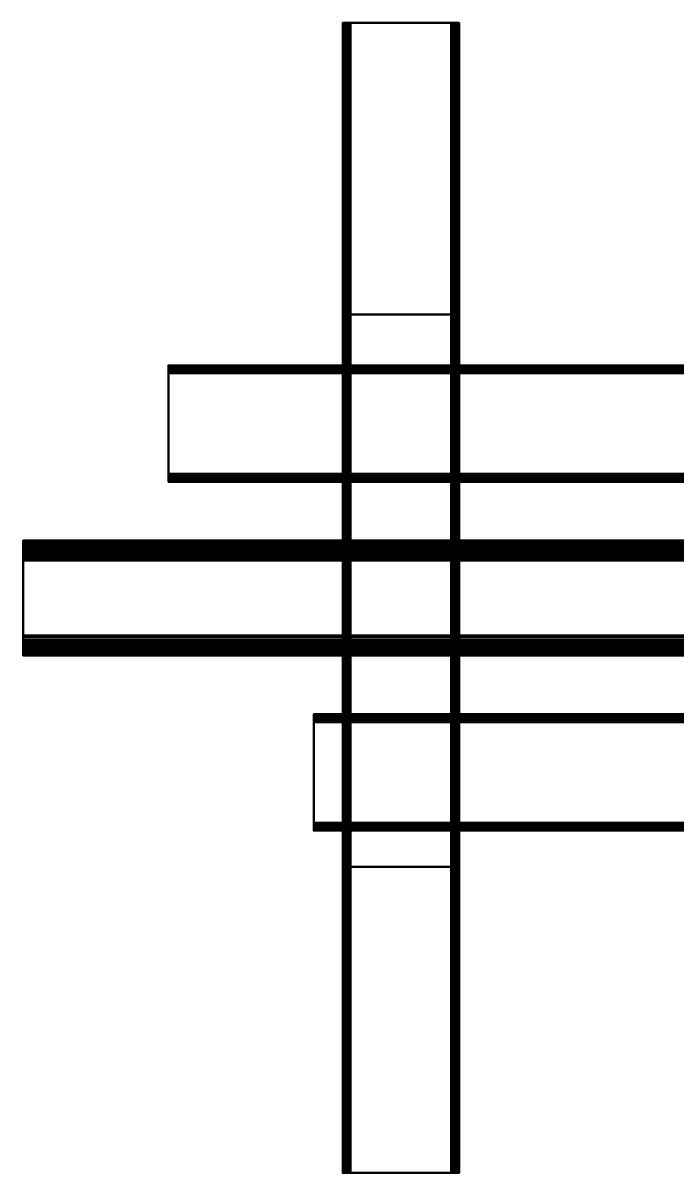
# Model space of a CAD drawing. Header units: metres. Extents: x -3230 to 1270, y -601 to 3355.
# Drawn here: x -3230 to -980, y -601 to 3355 of the extents above; entities that cross this region are included whole.
import ezdxf

# ---------------------------------------------------------------- set-up
doc = ezdxf.new("R2010")
doc.units = ezdxf.units.M
doc.layers.add('Layer0', color=7, linetype='Continuous', lineweight=25)

msp = doc.modelspace()

# ---------------------------------------------------------------- linework, layer by layer
at = {"layer": 'Layer0', "color": 0, "linetype": 'Continuous', "lineweight": 50, "transparency": 33554687}
for points in [[(-2129.6, 452.1, 91.3), (-2130, 452.1, 103.8), (-2130, 3355.5, 103.8), (-2129.6, 3355.5, 91.3)], [(-2129.6, 3355.5, 116.4), (-2130, 3355.5, 103.8), (-2130, 452.1, 103.8), (-2129.6, 452.1, 116.4)], [(-2128.5, 3355.5, 128.9), (-2129.6, 3355.5, 116.4), (-2129.6, 452.1, 116.4), (-2128.5, 452.1, 128.9)], [(-2129.6, 3355.5, 91.3), (-2128.5, 3355.5, 78.8), (-2128.5, 452.1, 78.8), (-2129.6, 452.1, 91.3)], [(-2126.5, 3355.5, 141.3), (-2128.5, 3355.5, 128.9), (-2128.5, 452.1, 128.9), (-2126.5, 452.1, 141.3)], [(-2128.5, 3355.5, 78.8), (-2126.5, 3355.5, 66.3), (-2126.5, 452.1, 66.3), (-2128.5, 452.1, 78.8)], [(-2123.7, 3355.5, 153.6), (-2126.5, 3355.5, 141.3), (-2126.5, 452.1, 141.3), (-2123.7, 452.1, 153.6)], [(-2126.5, 3355.5, 66.3), (-2123.7, 3355.5, 54.1), (-2123.7, 452.1, 54.1), (-2126.5, 452.1, 66.3)], [(-2120.2, 3355.5, 165.6), (-2123.7, 3355.5, 153.6), (-2123.7, 452.1, 153.6), (-2120.2, 452.1, 165.6)], [(-2120.2, 452.1, 42), (-2123.7, 452.1, 54.1), (-2123.7, 3355.5, 54.1), (-2120.2, 3355.5, 42)], [(-2120.2, 452.1, 165.6), (-2116, 452.1, 177.4), (-2116, 3355.5, 177.4), (-2120.2, 3355.5, 165.6)], [(-2120.2, 3355.5, 42), (-2116, 3355.5, 30.2), (-2116, 452.1, 30.2), (-2120.2, 452.1, 42)], [(-2111, 3355.5, 189), (-2116, 3355.5, 177.4), (-2116, 452.1, 177.4), (-2111, 452.1, 189)], [(-2116, 3355.5, 30.2), (-2111, 3355.5, 18.7), (-2111, 452.1, 18.7), (-2116, 452.1, 30.2)], [(-2105.3, 3355.5, 200.2), (-2111, 3355.5, 189), (-2111, 452.1, 189), (-2105.3, 452.1, 200.2)], [(-2111, 3355.5, 18.7), (-2105.3, 3355.5, 7.5), (-2105.3, 452.1, 7.5), (-2111, 452.1, 18.7)], [(-2105.3, 452.1, 200.2), (-2103.1, 452.1, 203.8), (-2103.1, 3355.5, 203.8), (-2105.3, 3355.5, 200.2)], [(-2103.1, 452.1, 3.8), (-2105.3, 452.1, 7.5), (-2105.3, 3355.5, 7.5), (-2103.1, 3355.5, 3.8)], [(-2103.1, 452.1, 203.8), (-1756.9, 452.1, 203.8), (-1756.9, 3355.5, 203.8), (-2103.1, 3355.5, 203.8)], [(-1756.9, 452.1, 3.8), (-2103.1, 452.1, 3.8), (-2103.1, 3355.5, 3.8), (-1756.9, 3355.5, 3.8)], [(-1754.8, 452.1, 200.2), (-1754.8, 3355.5, 200.2), (-1756.9, 3355.5, 203.8), (-1756.9, 452.1, 203.8)], [(-1756.9, 452.1, 3.8), (-1756.9, 3355.5, 3.8), (-1754.8, 3355.5, 7.5), (-1754.8, 452.1, 7.5)], [(-1749.1, 452.1, 189), (-1749.1, 3355.5, 189), (-1754.8, 3355.5, 200.2), (-1754.8, 452.1, 200.2)], [(-1754.8, 452.1, 7.5), (-1754.8, 3355.5, 7.5), (-1749.1, 3355.5, 18.7), (-1749.1, 452.1, 18.7)], [(-1749.1, 452.1, 189), (-1744.1, 452.1, 177.4), (-1744.1, 3355.5, 177.4), (-1749.1, 3355.5, 189)], [(-1749.1, 452.1, 18.7), (-1749.1, 3355.5, 18.7), (-1744.1, 3355.5, 30.2), (-1744.1, 452.1, 30.2)], [(-1744.1, 452.1, 177.4), (-1739.8, 452.1, 165.6), (-1739.8, 3355.5, 165.6), (-1744.1, 3355.5, 177.4)], [(-1739.8, 452.1, 42), (-1744.1, 452.1, 30.2), (-1744.1, 3355.5, 30.2), (-1739.8, 3355.5, 42)], [(-1739.8, 452.1, 165.6), (-1736.3, 452.1, 153.6), (-1736.3, 3355.5, 153.6), (-1739.8, 3355.5, 165.6)], [(-1736.3, 452.1, 54.1), (-1739.8, 452.1, 42), (-1739.8, 3355.5, 42), (-1736.3, 3355.5, 54.1)], [(-1733.6, 452.1, 141.3), (-1733.6, 3355.5, 141.3), (-1736.3, 3355.5, 153.6), (-1736.3, 452.1, 153.6)], [(-1736.3, 452.1, 54.1), (-1736.3, 3355.5, 54.1), (-1733.6, 3355.5, 66.3), (-1733.6, 452.1, 66.3)], [(-1731.6, 452.1, 128.9), (-1731.6, 3355.5, 128.9), (-1733.6, 3355.5, 141.3), (-1733.6, 452.1, 141.3)], [(-1733.6, 452.1, 66.3), (-1733.6, 3355.5, 66.3), (-1731.6, 3355.5, 78.8), (-1731.6, 452.1, 78.8)], [(-1730.4, 452.1, 116.4), (-1730.4, 3355.5, 116.4), (-1731.6, 3355.5, 128.9), (-1731.6, 452.1, 128.9)], [(-1731.6, 452.1, 78.8), (-1731.6, 3355.5, 78.8), (-1730.4, 3355.5, 91.3), (-1730.4, 452.1, 91.3)], [(-1730.4, 452.1, 116.4), (-1730, 452.1, 103.8), (-1730, 3355.5, 103.8), (-1730.4, 3355.5, 116.4)], [(-1730, 452.1, 103.8), (-1730.4, 452.1, 91.3), (-1730.4, 3355.5, 91.3), (-1730, 3355.5, 103.8)], [(-2129.6, -600.7, 491.3), (-2130, -600.7, 503.8), (-2130, 2352.6, 503.8), (-2129.6, 2352.6, 491.3)], [(-2130, -600.7, 503.8), (-2129.6, -600.7, 516.4), (-2129.6, 2352.6, 516.4), (-2130, 2352.6, 503.8)], [(-2129.6, -600.7, 516.4), (-2128.5, -600.7, 528.9), (-2128.5, 2352.6, 528.9), (-2129.6, 2352.6, 516.4)], [(-2129.6, 2352.6, 491.3), (-2128.5, 2352.6, 478.8), (-2128.5, -600.7, 478.8), (-2129.6, -600.7, 491.3)], [(-2128.5, -600.7, 528.9), (-2126.5, -600.7, 541.3), (-2126.5, 2352.6, 541.3), (-2128.5, 2352.6, 528.9)], [(-2128.5, 2352.6, 478.8), (-2126.5, 2352.6, 466.3), (-2126.5, -600.7, 466.3), (-2128.5, -600.7, 478.8)], [(-2123.7, 2352.6, 553.6), (-2126.5, 2352.6, 541.3), (-2126.5, -600.7, 541.3), (-2123.7, -600.7, 553.6)], [(-2123.7, -600.7, 454.1), (-2126.5, -600.7, 466.3), (-2126.5, 2352.6, 466.3), (-2123.7, 2352.6, 454.1)], [(-2120.2, 2352.6, 565.6), (-2123.7, 2352.6, 553.6), (-2123.7, -600.7, 553.6), (-2120.2, -600.7, 565.6)], [(-2123.7, 2352.6, 454.1), (-2120.2, 2352.6, 442), (-2120.2, -600.7, 442), (-2123.7, -600.7, 454.1)], [(-2116, 2352.6, 577.4), (-2120.2, 2352.6, 565.6), (-2120.2, -600.7, 565.6), (-2116, -600.7, 577.4)], [(-2120.2, 2352.6, 442), (-2116, 2352.6, 430.2), (-2116, -600.7, 430.2), (-2120.2, -600.7, 442)], [(-2111, 2352.6, 589), (-2116, 2352.6, 577.4), (-2116, -600.7, 577.4), (-2111, -600.7, 589)], [(-2116, 2352.6, 430.2), (-2111, 2352.6, 418.7), (-2111, -600.7, 418.7), (-2116, -600.7, 430.2)], [(-2105.3, 2352.6, 600.2), (-2111, 2352.6, 589), (-2111, -600.7, 589), (-2105.3, -600.7, 600.2)], [(-2111, 2352.6, 418.7), (-2105.3, 2352.6, 407.5), (-2105.3, -600.7, 407.5), (-2111, -600.7, 418.7)], [(-2103.1, 2352.6, 603.8), (-2105.3, 2352.6, 600.2), (-2105.3, -600.7, 600.2), (-2103.1, -600.7, 603.8)], [(-2105.3, 2352.6, 407.5), (-2103.1, 2352.6, 403.8), (-2103.1, -600.7, 403.8), (-2105.3, -600.7, 407.5)], [(-2103.1, -600.7, 603.8), (-1756.9, -600.7, 603.8), (-1756.9, 2352.6, 603.8), (-2103.1, 2352.6, 603.8)], [(-1756.9, 2352.6, 403.8), (-1756.9, -600.7, 403.8), (-2103.1, -600.7, 403.8), (-2103.1, 2352.6, 403.8)], [(-1754.8, 2352.6, 600.2), (-1756.9, 2352.6, 603.8), (-1756.9, -600.7, 603.8), (-1754.8, -600.7, 600.2)], [(-1756.9, 2352.6, 403.8), (-1754.8, 2352.6, 407.5), (-1754.8, -600.7, 407.5), (-1756.9, -600.7, 403.8)], [(-1749.1, 2352.6, 589), (-1754.8, 2352.6, 600.2), (-1754.8, -600.7, 600.2), (-1749.1, -600.7, 589)], [(-1754.8, 2352.6, 407.5), (-1749.1, 2352.6, 418.7), (-1749.1, -600.7, 418.7), (-1754.8, -600.7, 407.5)], [(-1744.1, 2352.6, 577.4), (-1749.1, 2352.6, 589), (-1749.1, -600.7, 589), (-1744.1, -600.7, 577.4)], [(-1749.1, 2352.6, 418.7), (-1744.1, 2352.6, 430.2), (-1744.1, -600.7, 430.2), (-1749.1, -600.7, 418.7)], [(-1739.8, 2352.6, 565.6), (-1744.1, 2352.6, 577.4), (-1744.1, -600.7, 577.4), (-1739.8, -600.7, 565.6)], [(-1744.1, 2352.6, 430.2), (-1739.8, 2352.6, 442), (-1739.8, -600.7, 442), (-1744.1, -600.7, 430.2)], [(-1736.3, 2352.6, 553.6), (-1739.8, 2352.6, 565.6), (-1739.8, -600.7, 565.6), (-1736.3, -600.7, 553.6)], [(-1736.3, -600.7, 454.1), (-1739.8, -600.7, 442), (-1739.8, 2352.6, 442), (-1736.3, 2352.6, 454.1)], [(-1736.3, -600.7, 553.6), (-1733.6, -600.7, 541.3), (-1733.6, 2352.6, 541.3), (-1736.3, 2352.6, 553.6)], [(-1733.6, -600.7, 466.3), (-1736.3, -600.7, 454.1), (-1736.3, 2352.6, 454.1), (-1733.6, 2352.6, 466.3)], [(-1733.6, -600.7, 541.3), (-1731.6, -600.7, 528.9), (-1731.6, 2352.6, 528.9), (-1733.6, 2352.6, 541.3)], [(-1733.6, 2352.6, 466.3), (-1731.6, 2352.6, 478.8), (-1731.6, -600.7, 478.8), (-1733.6, -600.7, 466.3)], [(-1731.6, -600.7, 528.9), (-1730.4, -600.7, 516.4), (-1730.4, 2352.6, 516.4), (-1731.6, 2352.6, 528.9)], [(-1731.6, 2352.6, 478.8), (-1730.4, 2352.6, 491.3), (-1730.4, -600.7, 491.3), (-1731.6, -600.7, 478.8)], [(-1730.4, -600.7, 516.4), (-1730, -600.7, 503.8), (-1730, 2352.6, 503.8), (-1730.4, 2352.6, 516.4)], [(-1730, -600.7, 503.8), (-1730.4, -600.7, 491.3), (-1730.4, 2352.6, 491.3), (-1730, 2352.6, 503.8)], [(270, 2177, 316.4), (270, 2177.4, 303.8), (-2730, 2177.4, 303.8), (-2730, 2177, 316.4)], [(270, 2177.4, 303.8), (270, 2177, 291.3), (-2730, 2177, 291.3), (-2730, 2177.4, 303.8)], [(270, 2175.8, 328.9), (270, 2177, 316.4), (-2730, 2177, 316.4), (-2730, 2175.8, 328.9)], [(270, 2177, 291.3), (270, 2175.8, 278.8), (-2730, 2175.8, 278.8), (-2730, 2177, 291.3)], [(270, 2173.8, 341.3), (270, 2175.8, 328.9), (-2730, 2175.8, 328.9), (-2730, 2173.8, 341.3)], [(270, 2175.8, 278.8), (270, 2173.8, 266.3), (-2730, 2173.8, 266.3), (-2730, 2175.8, 278.8)], [(-2730, 2173.8, 341.3), (-2730, 2171.1, 353.6), (270, 2171.1, 353.6), (270, 2173.8, 341.3)], [(270, 2173.8, 266.3), (270, 2171.1, 254.1), (-2730, 2171.1, 254.1), (-2730, 2173.8, 266.3)], [(270, 2167.6, 365.6), (270, 2171.1, 353.6), (-2730, 2171.1, 353.6), (-2730, 2167.6, 365.6)], [(270, 2171.1, 254.1), (270, 2167.6, 242), (-2730, 2167.6, 242), (-2730, 2171.1, 254.1)], [(-2730, 2167.6, 365.6), (-2730, 2163.3, 377.4), (270, 2163.3, 377.4), (270, 2167.6, 365.6)], [(-2730, 2163.3, 230.2), (-2730, 2167.6, 242), (270, 2167.6, 242), (270, 2163.3, 230.2)], [(270, 2158.3, 389), (270, 2163.3, 377.4), (-2730, 2163.3, 377.4), (-2730, 2158.3, 389)], [(270, 2163.3, 230.2), (270, 2158.3, 218.7), (-2730, 2158.3, 218.7), (-2730, 2163.3, 230.2)], [(-2730, 2158.3, 389), (-2730, 2152.6, 400.2), (270, 2152.6, 400.2), (270, 2158.3, 389)], [(-2730, 2152.6, 207.5), (-2730, 2158.3, 218.7), (270, 2158.3, 218.7), (270, 2152.6, 207.5)], [(-2730, 2152.6, 400.2), (-2730, 2150.5, 403.8), (270, 2150.5, 403.8), (270, 2152.6, 400.2)], [(-2730, 2150.5, 203.8), (-2730, 2152.6, 207.5), (270, 2152.6, 207.5), (270, 2150.5, 203.8)], [(270, 1804.3, 403.8), (270, 2150.5, 403.8), (-2730, 2150.5, 403.8), (-2730, 1804.3, 403.8)], [(270, 2150.5, 203.8), (270, 1804.3, 203.8), (-2730, 1804.3, 203.8), (-2730, 2150.5, 203.8)], [(-2730, 1804.3, 403.8), (-2730, 1802.1, 400.2), (270, 1802.1, 400.2), (270, 1804.3, 403.8)], [(-2730, 1802.1, 207.5), (-2730, 1804.3, 203.8), (270, 1804.3, 203.8), (270, 1802.1, 207.5)], [(-2730, 1802.1, 400.2), (-2730, 1796.4, 389), (270, 1796.4, 389), (270, 1802.1, 400.2)], [(-2730, 1796.4, 218.7), (-2730, 1802.1, 207.5), (270, 1802.1, 207.5), (270, 1796.4, 218.7)], [(-2730, 1796.4, 389), (-2730, 1791.4, 377.4), (270, 1791.4, 377.4), (270, 1796.4, 389)], [(-2730, 1791.4, 230.2), (-2730, 1796.4, 218.7), (270, 1796.4, 218.7), (270, 1791.4, 230.2)], [(-2730, 1791.4, 377.4), (-2730, 1787.2, 365.6), (270, 1787.2, 365.6), (270, 1791.4, 377.4)], [(-2730, 1787.2, 242), (-2730, 1791.4, 230.2), (270, 1791.4, 230.2), (270, 1787.2, 242)], [(270, 1783.7, 353.6), (270, 1787.2, 365.6), (-2730, 1787.2, 365.6), (-2730, 1783.7, 353.6)], [(-2730, 1783.7, 254.1), (-2730, 1787.2, 242), (270, 1787.2, 242), (270, 1783.7, 254.1)], [(270, 1780.9, 341.3), (270, 1783.7, 353.6), (-2730, 1783.7, 353.6), (-2730, 1780.9, 341.3)], [(270, 1783.7, 254.1), (270, 1780.9, 266.3), (-2730, 1780.9, 266.3), (-2730, 1783.7, 254.1)], [(270, 1778.9, 328.9), (270, 1780.9, 341.3), (-2730, 1780.9, 341.3), (-2730, 1778.9, 328.9)], [(270, 1780.9, 266.3), (270, 1778.9, 278.8), (-2730, 1778.9, 278.8), (-2730, 1780.9, 266.3)], [(270, 1777.8, 316.4), (270, 1778.9, 328.9), (-2730, 1778.9, 328.9), (-2730, 1777.8, 316.4)], [(270, 1778.9, 278.8), (270, 1777.8, 291.3), (-2730, 1777.8, 291.3), (-2730, 1778.9, 278.8)], [(270, 1777.8, 291.3), (270, 1777.4, 303.8), (-2730, 1777.4, 303.8), (-2730, 1777.8, 291.3)], [(270, 1777.4, 303.8), (270, 1777.8, 316.4), (-2730, 1777.8, 316.4), (-2730, 1777.4, 303.8)], [(1270, 1575, 753.8), (1270, 1574.6, 741.4), (-3230, 1574.6, 741.4), (-3230, 1575, 753.8)], [(1270, 1179.7, 753.8), (1270, 1575, 753.8), (-3230, 1575, 753.8), (-3230, 1179.7, 753.8)], [(1270, 1574.6, 741.4), (1270, 1573.5, 729), (-3230, 1573.5, 729), (-3230, 1574.6, 741.4)], [(1270, 1573.5, 729), (1270, 1571.5, 716.8), (-3230, 1571.5, 716.8), (-3230, 1573.5, 729)], [(1270, 1571.5, 716.8), (1270, 1568.8, 704.7), (-3230, 1568.8, 704.7), (-3230, 1571.5, 716.8)], [(1270, 1568.8, 704.7), (1270, 1565.3, 692.7), (-3230, 1565.3, 692.7), (-3230, 1568.8, 704.7)], [(1270, 1565.3, 692.7), (1270, 1561.1, 681.1), (-3230, 1561.1, 681.1), (-3230, 1565.3, 692.7)], [(1270, 1561.1, 681.1), (1270, 1556.2, 669.7), (-3230, 1556.2, 669.7), (-3230, 1561.1, 681.1)], [(1270, 1556.2, 669.7), (1270, 1550.6, 658.6), (-3230, 1550.6, 658.6), (-3230, 1556.2, 669.7)], [(1270, 1550.6, 658.6), (1270, 1544.2, 647.9), (-3230, 1544.2, 647.9), (-3230, 1550.6, 658.6)], [(1270, 1544.2, 647.9), (1270, 1537.3, 637.6), (-3230, 1537.3, 637.6), (-3230, 1544.2, 647.9)], [(1270, 1537.3, 637.6), (1270, 1529.7, 627.8), (-3230, 1529.7, 627.8), (-3230, 1537.3, 637.6)], [(1270, 1529.7, 627.8), (1270, 1521.4, 618.5), (-3230, 1521.4, 618.5), (-3230, 1529.7, 627.8)], [(1270, 1521.4, 618.5), (1270, 1512.7, 609.7), (-3230, 1512.7, 609.7), (-3230, 1521.4, 618.5)], [(1270, 1505.9, 603.8), (-3230, 1505.9, 603.8), (-3230, 1512.7, 609.7), (1270, 1512.7, 609.7)], [(1270, 1505.9, 603.8), (1270, 1248.8, 603.8), (-3230, 1248.8, 603.8), (-3230, 1505.9, 603.8)], [(1270, 1242.1, 609.7), (-3230, 1242.1, 609.7), (-3230, 1248.8, 603.8), (1270, 1248.8, 603.8)], [(1270, 1242.1, 609.7), (1270, 1233.3, 618.5), (-3230, 1233.3, 618.5), (-3230, 1242.1, 609.7)], [(1270, 1233.3, 618.5), (1270, 1225.1, 627.8), (-3230, 1225.1, 627.8), (-3230, 1233.3, 618.5)], [(1270, 1225.1, 627.8), (1270, 1217.5, 637.6), (-3230, 1217.5, 637.6), (-3230, 1225.1, 627.8)], [(1270, 1217.5, 637.6), (1270, 1210.5, 647.9), (-3230, 1210.5, 647.9), (-3230, 1217.5, 637.6)], [(1270, 1210.5, 647.9), (1270, 1204.2, 658.6), (-3230, 1204.2, 658.6), (-3230, 1210.5, 647.9)], [(1270, 1204.2, 658.6), (1270, 1198.5, 669.7), (-3230, 1198.5, 669.7), (-3230, 1204.2, 658.6)], [(1270, 1198.5, 669.7), (1270, 1193.6, 681.1), (-3230, 1193.6, 681.1), (-3230, 1198.5, 669.7)], [(1270, 1193.6, 681.1), (1270, 1189.4, 692.7), (-3230, 1189.4, 692.7), (-3230, 1193.6, 681.1)], [(1270, 1189.4, 692.7), (1270, 1185.9, 704.7), (-3230, 1185.9, 704.7), (-3230, 1189.4, 692.7)], [(1270, 1185.9, 704.7), (1270, 1183.2, 716.8), (-3230, 1183.2, 716.8), (-3230, 1185.9, 704.7)], [(1270, 1183.2, 716.8), (1270, 1181.3, 729), (-3230, 1181.3, 729), (-3230, 1183.2, 716.8)], [(1270, 1181.3, 729), (1270, 1180.1, 741.4), (-3230, 1180.1, 741.4), (-3230, 1181.3, 729)], [(1270, 1180.1, 741.4), (1270, 1179.7, 753.8), (-3230, 1179.7, 753.8), (-3230, 1180.1, 741.4)], [(770, 977, 316.4), (770, 977.4, 303.8), (-2230, 977.4, 303.8), (-2230, 977, 316.4)], [(770, 977.4, 303.8), (770, 977, 291.3), (-2230, 977, 291.3), (-2230, 977.4, 303.8)], [(770, 975.8, 328.9), (770, 977, 316.4), (-2230, 977, 316.4), (-2230, 975.8, 328.9)], [(770, 977, 291.3), (770, 975.8, 278.8), (-2230, 975.8, 278.8), (-2230, 977, 291.3)], [(770, 973.8, 341.3), (770, 975.8, 328.9), (-2230, 975.8, 328.9), (-2230, 973.8, 341.3)], [(770, 975.8, 278.8), (770, 973.8, 266.3), (-2230, 973.8, 266.3), (-2230, 975.8, 278.8)], [(-2230, 973.8, 341.3), (-2230, 971.1, 353.6), (770, 971.1, 353.6), (770, 973.8, 341.3)], [(770, 973.8, 266.3), (770, 971.1, 254.1), (-2230, 971.1, 254.1), (-2230, 973.8, 266.3)], [(-2230, 971.1, 353.6), (-2230, 967.6, 365.6), (770, 967.6, 365.6), (770, 971.1, 353.6)], [(-2230, 967.6, 242), (-2230, 971.1, 254.1), (770, 971.1, 254.1), (770, 967.6, 242)], [(770, 963.3, 377.4), (770, 967.6, 365.6), (-2230, 967.6, 365.6), (-2230, 963.3, 377.4)], [(770, 967.6, 242), (770, 963.3, 230.2), (-2230, 963.3, 230.2), (-2230, 967.6, 242)], [(-2230, 963.3, 377.4), (-2230, 958.3, 389), (770, 958.3, 389), (770, 963.3, 377.4)], [(-2230, 958.3, 218.7), (-2230, 963.3, 230.2), (770, 963.3, 230.2), (770, 958.3, 218.7)], [(-2230, 958.3, 389), (-2230, 952.6, 400.2), (770, 952.6, 400.2), (770, 958.3, 389)], [(-2230, 952.6, 207.5), (-2230, 958.3, 218.7), (770, 958.3, 218.7), (770, 952.6, 207.5)], [(-2230, 952.6, 400.2), (-2230, 950.5, 403.8), (770, 950.5, 403.8), (770, 952.6, 400.2)], [(-2230, 950.5, 203.8), (-2230, 952.6, 207.5), (770, 952.6, 207.5), (770, 950.5, 203.8)], [(770, 604.3, 403.8), (770, 950.5, 403.8), (-2230, 950.5, 403.8), (-2230, 604.3, 403.8)], [(770, 950.5, 203.8), (770, 604.3, 203.8), (-2230, 604.3, 203.8), (-2230, 950.5, 203.8)], [(-2230, 604.3, 403.8), (-2230, 602.1, 400.2), (770, 602.1, 400.2), (770, 604.3, 403.8)], [(-2230, 602.1, 207.5), (-2230, 604.3, 203.8), (770, 604.3, 203.8), (770, 602.1, 207.5)], [(-2230, 602.1, 400.2), (-2230, 596.4, 389), (770, 596.4, 389), (770, 602.1, 400.2)], [(-2230, 596.4, 218.7), (-2230, 602.1, 207.5), (770, 602.1, 207.5), (770, 596.4, 218.7)], [(-2230, 596.4, 389), (-2230, 591.4, 377.4), (770, 591.4, 377.4), (770, 596.4, 389)], [(-2230, 591.4, 230.2), (-2230, 596.4, 218.7), (770, 596.4, 218.7), (770, 591.4, 230.2)], [(770, 587.2, 365.6), (770, 591.4, 377.4), (-2230, 591.4, 377.4), (-2230, 587.2, 365.6)], [(770, 591.4, 230.2), (770, 587.2, 242), (-2230, 587.2, 242), (-2230, 591.4, 230.2)], [(770, 583.7, 353.6), (770, 587.2, 365.6), (-2230, 587.2, 365.6), (-2230, 583.7, 353.6)], [(-2230, 583.7, 254.1), (-2230, 587.2, 242), (770, 587.2, 242), (770, 583.7, 254.1)], [(770, 580.9, 341.3), (770, 583.7, 353.6), (-2230, 583.7, 353.6), (-2230, 580.9, 341.3)], [(770, 583.7, 254.1), (770, 580.9, 266.3), (-2230, 580.9, 266.3), (-2230, 583.7, 254.1)], [(770, 578.9, 328.9), (770, 580.9, 341.3), (-2230, 580.9, 341.3), (-2230, 578.9, 328.9)], [(770, 580.9, 266.3), (770, 578.9, 278.8), (-2230, 578.9, 278.8), (-2230, 580.9, 266.3)], [(770, 577.8, 316.4), (770, 578.9, 328.9), (-2230, 578.9, 328.9), (-2230, 577.8, 316.4)], [(770, 578.9, 278.8), (770, 577.8, 291.3), (-2230, 577.8, 291.3), (-2230, 578.9, 278.8)], [(770, 577.8, 291.3), (770, 577.4, 303.8), (-2230, 577.4, 303.8), (-2230, 577.8, 291.3)], [(770, 577.4, 303.8), (770, 577.8, 316.4), (-2230, 577.8, 316.4), (-2230, 577.4, 303.8)]]:
    msp.add_3dface(points, dxfattribs=at)
for points, invisible_edges in [([(-2130, 3355.5, 103.8), (-2129.6, 3355.5, 116.4), (-2128.5, 3355.5, 128.9)], 12), ([(-2128.5, 3355.5, 128.9), (-2129.6, 3355.5, 91.3), (-2130, 3355.5, 103.8)], 13), ([(-2128.5, 3355.5, 78.8), (-2129.6, 3355.5, 91.3), (-2123.7, 3355.5, 54.1)], 14), ([(-2123.7, 3355.5, 54.1), (-2129.6, 3355.5, 91.3), (-2120.2, 3355.5, 42)], 3), ([(-2120.2, 3355.5, 42), (-2129.6, 3355.5, 91.3), (-2116, 3355.5, 30.2)], 3), ([(-2116, 3355.5, 30.2), (-2129.6, 3355.5, 91.3), (-2111, 3355.5, 18.7)], 3), ([(-2111, 3355.5, 18.7), (-2129.6, 3355.5, 91.3), (-2105.3, 3355.5, 7.5)], 3), ([(-2105.3, 3355.5, 7.5), (-2129.6, 3355.5, 91.3), (-2103.1, 3355.5, 3.8)], 3), ([(-2103.1, 3355.5, 3.8), (-2129.6, 3355.5, 91.3), (-1756.9, 3355.5, 3.8)], 3), ([(-1756.9, 3355.5, 3.8), (-2129.6, 3355.5, 91.3), (-1754.8, 3355.5, 7.5)], 3), ([(-1754.8, 3355.5, 7.5), (-2129.6, 3355.5, 91.3), (-1749.1, 3355.5, 18.7)], 3), ([(-1749.1, 3355.5, 18.7), (-2129.6, 3355.5, 91.3), (-1744.1, 3355.5, 30.2)], 3), ([(-1744.1, 3355.5, 30.2), (-2129.6, 3355.5, 91.3), (-1739.8, 3355.5, 42)], 3), ([(-1739.8, 3355.5, 42), (-2129.6, 3355.5, 91.3), (-1736.3, 3355.5, 54.1)], 3), ([(-1736.3, 3355.5, 54.1), (-2129.6, 3355.5, 91.3), (-1733.6, 3355.5, 66.3)], 3), ([(-1733.6, 3355.5, 66.3), (-2129.6, 3355.5, 91.3), (-1731.6, 3355.5, 78.8)], 3), ([(-1731.6, 3355.5, 78.8), (-2129.6, 3355.5, 91.3), (-1730.4, 3355.5, 91.3)], 3), ([(-1730.4, 3355.5, 91.3), (-2129.6, 3355.5, 91.3), (-1730, 3355.5, 103.8)], 3), ([(-1730, 3355.5, 103.8), (-2129.6, 3355.5, 91.3), (-1730.4, 3355.5, 116.4)], 3), ([(-1730.4, 3355.5, 116.4), (-2129.6, 3355.5, 91.3), (-1731.6, 3355.5, 128.9)], 3), ([(-1731.6, 3355.5, 128.9), (-2129.6, 3355.5, 91.3), (-1733.6, 3355.5, 141.3)], 3), ([(-1733.6, 3355.5, 141.3), (-2129.6, 3355.5, 91.3), (-1736.3, 3355.5, 153.6)], 3), ([(-1736.3, 3355.5, 153.6), (-2129.6, 3355.5, 91.3), (-1739.8, 3355.5, 165.6)], 3), ([(-1739.8, 3355.5, 165.6), (-2129.6, 3355.5, 91.3), (-1744.1, 3355.5, 177.4)], 3), ([(-1744.1, 3355.5, 177.4), (-2129.6, 3355.5, 91.3), (-1749.1, 3355.5, 189)], 3), ([(-1749.1, 3355.5, 189), (-2129.6, 3355.5, 91.3), (-1754.8, 3355.5, 200.2)], 3), ([(-1754.8, 3355.5, 200.2), (-2129.6, 3355.5, 91.3), (-1756.9, 3355.5, 203.8)], 3), ([(-1756.9, 3355.5, 203.8), (-2129.6, 3355.5, 91.3), (-2103.1, 3355.5, 203.8)], 3), ([(-2103.1, 3355.5, 203.8), (-2129.6, 3355.5, 91.3), (-2105.3, 3355.5, 200.2)], 3), ([(-2105.3, 3355.5, 200.2), (-2129.6, 3355.5, 91.3), (-2111, 3355.5, 189)], 3), ([(-2111, 3355.5, 189), (-2129.6, 3355.5, 91.3), (-2116, 3355.5, 177.4)], 3), ([(-2116, 3355.5, 177.4), (-2129.6, 3355.5, 91.3), (-2120.2, 3355.5, 165.6)], 3), ([(-2120.2, 3355.5, 165.6), (-2129.6, 3355.5, 91.3), (-2123.7, 3355.5, 153.6)], 3), ([(-2123.7, 3355.5, 153.6), (-2129.6, 3355.5, 91.3), (-2126.5, 3355.5, 141.3)], 3), ([(-2126.5, 3355.5, 141.3), (-2129.6, 3355.5, 91.3), (-2128.5, 3355.5, 128.9)], 3), ([(-2126.5, 3355.5, 66.3), (-2128.5, 3355.5, 78.8), (-2123.7, 3355.5, 54.1)], 2), ([(-2130, 2352.6, 503.8), (-2129.6, 2352.6, 516.4), (-2128.5, 2352.6, 528.9)], 12), ([(-2128.5, 2352.6, 528.9), (-2129.6, 2352.6, 491.3), (-2130, 2352.6, 503.8)], 13), ([(-2128.5, 2352.6, 478.8), (-2129.6, 2352.6, 491.3), (-2123.7, 2352.6, 454.1)], 14), ([(-2123.7, 2352.6, 454.1), (-2129.6, 2352.6, 491.3), (-2120.2, 2352.6, 442)], 3), ([(-2120.2, 2352.6, 442), (-2129.6, 2352.6, 491.3), (-2116, 2352.6, 430.2)], 3), ([(-2116, 2352.6, 430.2), (-2129.6, 2352.6, 491.3), (-2111, 2352.6, 418.7)], 3), ([(-2111, 2352.6, 418.7), (-2129.6, 2352.6, 491.3), (-2105.3, 2352.6, 407.5)], 3), ([(-2105.3, 2352.6, 407.5), (-2129.6, 2352.6, 491.3), (-2103.1, 2352.6, 403.8)], 3), ([(-2103.1, 2352.6, 403.8), (-2129.6, 2352.6, 491.3), (-1756.9, 2352.6, 403.8)], 3), ([(-1756.9, 2352.6, 403.8), (-2129.6, 2352.6, 491.3), (-1754.8, 2352.6, 407.5)], 3), ([(-1754.8, 2352.6, 407.5), (-2129.6, 2352.6, 491.3), (-1749.1, 2352.6, 418.7)], 3), ([(-1749.1, 2352.6, 418.7), (-2129.6, 2352.6, 491.3), (-1744.1, 2352.6, 430.2)], 3), ([(-1744.1, 2352.6, 430.2), (-2129.6, 2352.6, 491.3), (-1739.8, 2352.6, 442)], 3), ([(-1739.8, 2352.6, 442), (-2129.6, 2352.6, 491.3), (-1736.3, 2352.6, 454.1)], 3), ([(-1736.3, 2352.6, 454.1), (-2129.6, 2352.6, 491.3), (-1733.6, 2352.6, 466.3)], 3), ([(-1733.6, 2352.6, 466.3), (-2129.6, 2352.6, 491.3), (-1731.6, 2352.6, 478.8)], 3), ([(-1731.6, 2352.6, 478.8), (-2129.6, 2352.6, 491.3), (-1730.4, 2352.6, 491.3)], 3), ([(-1730.4, 2352.6, 491.3), (-2129.6, 2352.6, 491.3), (-1730, 2352.6, 503.8)], 3), ([(-1730, 2352.6, 503.8), (-2129.6, 2352.6, 491.3), (-1730.4, 2352.6, 516.4)], 3), ([(-1730.4, 2352.6, 516.4), (-2129.6, 2352.6, 491.3), (-1731.6, 2352.6, 528.9)], 3), ([(-1731.6, 2352.6, 528.9), (-2129.6, 2352.6, 491.3), (-1733.6, 2352.6, 541.3)], 3), ([(-1733.6, 2352.6, 541.3), (-2129.6, 2352.6, 491.3), (-1736.3, 2352.6, 553.6)], 3), ([(-1736.3, 2352.6, 553.6), (-2129.6, 2352.6, 491.3), (-1739.8, 2352.6, 565.6)], 3), ([(-1739.8, 2352.6, 565.6), (-2129.6, 2352.6, 491.3), (-1744.1, 2352.6, 577.4)], 3), ([(-1744.1, 2352.6, 577.4), (-2129.6, 2352.6, 491.3), (-1749.1, 2352.6, 589)], 3), ([(-1749.1, 2352.6, 589), (-2129.6, 2352.6, 491.3), (-1754.8, 2352.6, 600.2)], 3), ([(-1754.8, 2352.6, 600.2), (-2129.6, 2352.6, 491.3), (-1756.9, 2352.6, 603.8)], 3), ([(-1756.9, 2352.6, 603.8), (-2129.6, 2352.6, 491.3), (-2103.1, 2352.6, 603.8)], 3), ([(-2103.1, 2352.6, 603.8), (-2129.6, 2352.6, 491.3), (-2105.3, 2352.6, 600.2)], 3), ([(-2105.3, 2352.6, 600.2), (-2129.6, 2352.6, 491.3), (-2111, 2352.6, 589)], 3), ([(-2111, 2352.6, 589), (-2129.6, 2352.6, 491.3), (-2116, 2352.6, 577.4)], 3), ([(-2116, 2352.6, 577.4), (-2129.6, 2352.6, 491.3), (-2120.2, 2352.6, 565.6)], 3), ([(-2120.2, 2352.6, 565.6), (-2129.6, 2352.6, 491.3), (-2123.7, 2352.6, 553.6)], 3), ([(-2123.7, 2352.6, 553.6), (-2129.6, 2352.6, 491.3), (-2126.5, 2352.6, 541.3)], 3), ([(-2126.5, 2352.6, 541.3), (-2129.6, 2352.6, 491.3), (-2128.5, 2352.6, 528.9)], 3), ([(-2126.5, 2352.6, 466.3), (-2128.5, 2352.6, 478.8), (-2123.7, 2352.6, 454.1)], 2), ([(-2730, 2177, 291.3), (-2730, 1777.8, 291.3), (-2730, 2177.4, 303.8)], 3), ([(-2730, 2177.4, 303.8), (-2730, 1777.8, 291.3), (-2730, 2177, 316.4)], 3), ([(-2730, 2175.8, 278.8), (-2730, 1777.8, 291.3), (-2730, 2177, 291.3)], 3), ([(-2730, 2177, 316.4), (-2730, 1777.8, 291.3), (-2730, 2175.8, 328.9)], 3), ([(-2730, 2173.8, 266.3), (-2730, 1777.8, 291.3), (-2730, 2175.8, 278.8)], 3), ([(-2730, 2175.8, 328.9), (-2730, 1777.8, 291.3), (-2730, 2173.8, 341.3)], 3), ([(-2730, 2171.1, 254.1), (-2730, 1777.8, 291.3), (-2730, 2173.8, 266.3)], 3), ([(-2730, 2173.8, 341.3), (-2730, 1777.8, 291.3), (-2730, 2171.1, 353.6)], 3), ([(-2730, 2167.6, 242), (-2730, 1777.8, 291.3), (-2730, 2171.1, 254.1)], 3), ([(-2730, 2171.1, 353.6), (-2730, 1777.8, 291.3), (-2730, 2167.6, 365.6)], 3), ([(-2730, 2163.3, 230.2), (-2730, 1777.8, 291.3), (-2730, 2167.6, 242)], 3), ([(-2730, 2167.6, 365.6), (-2730, 1777.8, 291.3), (-2730, 2163.3, 377.4)], 3), ([(-2730, 2158.3, 218.7), (-2730, 1777.8, 291.3), (-2730, 2163.3, 230.2)], 3), ([(-2730, 2163.3, 377.4), (-2730, 1777.8, 291.3), (-2730, 2158.3, 389)], 3), ([(-2730, 2152.6, 207.5), (-2730, 1777.8, 291.3), (-2730, 2158.3, 218.7)], 3), ([(-2730, 2158.3, 389), (-2730, 1777.8, 291.3), (-2730, 2152.6, 400.2)], 3), ([(-2730, 2150.5, 203.8), (-2730, 1777.8, 291.3), (-2730, 2152.6, 207.5)], 3), ([(-2730, 2152.6, 400.2), (-2730, 1777.8, 291.3), (-2730, 2150.5, 403.8)], 3), ([(-2730, 1804.3, 203.8), (-2730, 1777.8, 291.3), (-2730, 2150.5, 203.8)], 3), ([(-2730, 2150.5, 403.8), (-2730, 1777.8, 291.3), (-2730, 1804.3, 403.8)], 3), ([(-2730, 1802.1, 207.5), (-2730, 1777.8, 291.3), (-2730, 1804.3, 203.8)], 3), ([(-2730, 1804.3, 403.8), (-2730, 1777.8, 291.3), (-2730, 1802.1, 400.2)], 3), ([(-2730, 1796.4, 218.7), (-2730, 1777.8, 291.3), (-2730, 1802.1, 207.5)], 3), ([(-2730, 1802.1, 400.2), (-2730, 1777.8, 291.3), (-2730, 1796.4, 389)], 3), ([(-2730, 1791.4, 230.2), (-2730, 1777.8, 291.3), (-2730, 1796.4, 218.7)], 3), ([(-2730, 1796.4, 389), (-2730, 1777.8, 291.3), (-2730, 1791.4, 377.4)], 3), ([(-2730, 1787.2, 242), (-2730, 1777.8, 291.3), (-2730, 1791.4, 230.2)], 3), ([(-2730, 1791.4, 377.4), (-2730, 1777.8, 291.3), (-2730, 1787.2, 365.6)], 3), ([(-2730, 1783.7, 254.1), (-2730, 1777.8, 291.3), (-2730, 1787.2, 242)], 3), ([(-2730, 1787.2, 365.6), (-2730, 1777.8, 291.3), (-2730, 1783.7, 353.6)], 3), ([(-2730, 1780.9, 266.3), (-2730, 1778.9, 278.8), (-2730, 1783.7, 254.1)], 2), ([(-2730, 1778.9, 278.8), (-2730, 1777.8, 291.3), (-2730, 1783.7, 254.1)], 14), ([(-2730, 1783.7, 353.6), (-2730, 1777.8, 291.3), (-2730, 1780.9, 341.3)], 3), ([(-2730, 1780.9, 341.3), (-2730, 1777.8, 291.3), (-2730, 1778.9, 328.9)], 3), ([(-2730, 1777.4, 303.8), (-2730, 1777.8, 316.4), (-2730, 1778.9, 328.9)], 12), ([(-2730, 1778.9, 328.9), (-2730, 1777.8, 291.3), (-2730, 1777.4, 303.8)], 13), ([(-3230, 1574.6, 741.4), (-3230, 1248.8, 603.8), (-3230, 1575, 753.8)], 3), ([(-3230, 1575, 753.8), (-3230, 1248.8, 603.8), (-3230, 1179.7, 753.8)], 3), ([(-3230, 1573.5, 729), (-3230, 1248.8, 603.8), (-3230, 1574.6, 741.4)], 3), ([(-3230, 1571.5, 716.8), (-3230, 1248.8, 603.8), (-3230, 1573.5, 729)], 3), ([(-3230, 1568.8, 704.7), (-3230, 1248.8, 603.8), (-3230, 1571.5, 716.8)], 3), ([(-3230, 1565.3, 692.7), (-3230, 1248.8, 603.8), (-3230, 1568.8, 704.7)], 3), ([(-3230, 1561.1, 681.1), (-3230, 1248.8, 603.8), (-3230, 1565.3, 692.7)], 3), ([(-3230, 1556.2, 669.7), (-3230, 1248.8, 603.8), (-3230, 1561.1, 681.1)], 3), ([(-3230, 1550.6, 658.6), (-3230, 1248.8, 603.8), (-3230, 1556.2, 669.7)], 3), ([(-3230, 1544.2, 647.9), (-3230, 1248.8, 603.8), (-3230, 1550.6, 658.6)], 3), ([(-3230, 1537.3, 637.6), (-3230, 1248.8, 603.8), (-3230, 1544.2, 647.9)], 3), ([(-3230, 1529.7, 627.8), (-3230, 1248.8, 603.8), (-3230, 1537.3, 637.6)], 3), ([(-3230, 1521.4, 618.5), (-3230, 1248.8, 603.8), (-3230, 1529.7, 627.8)], 3), ([(-3230, 1512.7, 609.7), (-3230, 1505.9, 603.8), (-3230, 1521.4, 618.5)], 2), ([(-3230, 1505.9, 603.8), (-3230, 1248.8, 603.8), (-3230, 1521.4, 618.5)], 14), ([(-3230, 1179.7, 753.8), (-3230, 1248.8, 603.8), (-3230, 1180.1, 741.4)], 3), ([(-3230, 1180.1, 741.4), (-3230, 1248.8, 603.8), (-3230, 1181.3, 729)], 3), ([(-3230, 1181.3, 729), (-3230, 1248.8, 603.8), (-3230, 1183.2, 716.8)], 3), ([(-3230, 1183.2, 716.8), (-3230, 1248.8, 603.8), (-3230, 1185.9, 704.7)], 3), ([(-3230, 1185.9, 704.7), (-3230, 1248.8, 603.8), (-3230, 1189.4, 692.7)], 3), ([(-3230, 1189.4, 692.7), (-3230, 1248.8, 603.8), (-3230, 1193.6, 681.1)], 3), ([(-3230, 1193.6, 681.1), (-3230, 1248.8, 603.8), (-3230, 1198.5, 669.7)], 3), ([(-3230, 1198.5, 669.7), (-3230, 1248.8, 603.8), (-3230, 1204.2, 658.6)], 3), ([(-3230, 1204.2, 658.6), (-3230, 1248.8, 603.8), (-3230, 1210.5, 647.9)], 3), ([(-3230, 1210.5, 647.9), (-3230, 1248.8, 603.8), (-3230, 1217.5, 637.6)], 3), ([(-3230, 1217.5, 637.6), (-3230, 1248.8, 603.8), (-3230, 1225.1, 627.8)], 3), ([(-3230, 1225.1, 627.8), (-3230, 1248.8, 603.8), (-3230, 1242.1, 609.7)], 13), ([(-3230, 1242.1, 609.7), (-3230, 1233.3, 618.5), (-3230, 1225.1, 627.8)], 12), ([(-2230, 977, 291.3), (-2230, 577.8, 291.3), (-2230, 977.4, 303.8)], 3), ([(-2230, 977.4, 303.8), (-2230, 577.8, 291.3), (-2230, 977, 316.4)], 3), ([(-2230, 975.8, 278.8), (-2230, 577.8, 291.3), (-2230, 977, 291.3)], 3), ([(-2230, 977, 316.4), (-2230, 577.8, 291.3), (-2230, 975.8, 328.9)], 3), ([(-2230, 973.8, 266.3), (-2230, 577.8, 291.3), (-2230, 975.8, 278.8)], 3), ([(-2230, 975.8, 328.9), (-2230, 577.8, 291.3), (-2230, 973.8, 341.3)], 3), ([(-2230, 971.1, 254.1), (-2230, 577.8, 291.3), (-2230, 973.8, 266.3)], 3), ([(-2230, 973.8, 341.3), (-2230, 577.8, 291.3), (-2230, 971.1, 353.6)], 3), ([(-2230, 967.6, 242), (-2230, 577.8, 291.3), (-2230, 971.1, 254.1)], 3), ([(-2230, 971.1, 353.6), (-2230, 577.8, 291.3), (-2230, 967.6, 365.6)], 3), ([(-2230, 963.3, 230.2), (-2230, 577.8, 291.3), (-2230, 967.6, 242)], 3), ([(-2230, 967.6, 365.6), (-2230, 577.8, 291.3), (-2230, 963.3, 377.4)], 3), ([(-2230, 958.3, 218.7), (-2230, 577.8, 291.3), (-2230, 963.3, 230.2)], 3), ([(-2230, 963.3, 377.4), (-2230, 577.8, 291.3), (-2230, 958.3, 389)], 3), ([(-2230, 952.6, 207.5), (-2230, 577.8, 291.3), (-2230, 958.3, 218.7)], 3), ([(-2230, 958.3, 389), (-2230, 577.8, 291.3), (-2230, 952.6, 400.2)], 3), ([(-2230, 950.5, 203.8), (-2230, 577.8, 291.3), (-2230, 952.6, 207.5)], 3), ([(-2230, 952.6, 400.2), (-2230, 577.8, 291.3), (-2230, 950.5, 403.8)], 3), ([(-2230, 604.3, 203.8), (-2230, 577.8, 291.3), (-2230, 950.5, 203.8)], 3), ([(-2230, 950.5, 403.8), (-2230, 577.8, 291.3), (-2230, 604.3, 403.8)], 3), ([(-2230, 602.1, 207.5), (-2230, 577.8, 291.3), (-2230, 604.3, 203.8)], 3), ([(-2230, 604.3, 403.8), (-2230, 577.8, 291.3), (-2230, 602.1, 400.2)], 3), ([(-2230, 596.4, 218.7), (-2230, 577.8, 291.3), (-2230, 602.1, 207.5)], 3), ([(-2230, 602.1, 400.2), (-2230, 577.8, 291.3), (-2230, 596.4, 389)], 3), ([(-2230, 591.4, 230.2), (-2230, 577.8, 291.3), (-2230, 596.4, 218.7)], 3), ([(-2230, 596.4, 389), (-2230, 577.8, 291.3), (-2230, 591.4, 377.4)], 3), ([(-2230, 587.2, 242), (-2230, 577.8, 291.3), (-2230, 591.4, 230.2)], 3), ([(-2230, 591.4, 377.4), (-2230, 577.8, 291.3), (-2230, 587.2, 365.6)], 3), ([(-2230, 583.7, 254.1), (-2230, 577.8, 291.3), (-2230, 587.2, 242)], 3), ([(-2230, 587.2, 365.6), (-2230, 577.8, 291.3), (-2230, 583.7, 353.6)], 3), ([(-2230, 580.9, 266.3), (-2230, 578.9, 278.8), (-2230, 583.7, 254.1)], 2), ([(-2230, 578.9, 278.8), (-2230, 577.8, 291.3), (-2230, 583.7, 254.1)], 14), ([(-2230, 583.7, 353.6), (-2230, 577.8, 291.3), (-2230, 580.9, 341.3)], 3), ([(-2230, 580.9, 341.3), (-2230, 577.8, 291.3), (-2230, 578.9, 328.9)], 3), ([(-2230, 577.4, 303.8), (-2230, 577.8, 316.4), (-2230, 578.9, 328.9)], 12), ([(-2230, 578.9, 328.9), (-2230, 577.8, 291.3), (-2230, 577.4, 303.8)], 13), ([(-2130, 452.1, 103.8), (-2129.6, 452.1, 116.4), (-2128.5, 452.1, 128.9)], 12), ([(-2128.5, 452.1, 128.9), (-2129.6, 452.1, 91.3), (-2130, 452.1, 103.8)], 13), ([(-2128.5, 452.1, 78.8), (-2129.6, 452.1, 91.3), (-2123.7, 452.1, 54.1)], 14), ([(-2123.7, 452.1, 54.1), (-2129.6, 452.1, 91.3), (-2120.2, 452.1, 42)], 3), ([(-2120.2, 452.1, 42), (-2129.6, 452.1, 91.3), (-2116, 452.1, 30.2)], 3), ([(-2116, 452.1, 30.2), (-2129.6, 452.1, 91.3), (-2111, 452.1, 18.7)], 3), ([(-2111, 452.1, 18.7), (-2129.6, 452.1, 91.3), (-2105.3, 452.1, 7.5)], 3), ([(-2105.3, 452.1, 7.5), (-2129.6, 452.1, 91.3), (-2103.1, 452.1, 3.8)], 3), ([(-2103.1, 452.1, 3.8), (-2129.6, 452.1, 91.3), (-1756.9, 452.1, 3.8)], 3), ([(-1756.9, 452.1, 3.8), (-2129.6, 452.1, 91.3), (-1754.8, 452.1, 7.5)], 3), ([(-1754.8, 452.1, 7.5), (-2129.6, 452.1, 91.3), (-1749.1, 452.1, 18.7)], 3), ([(-1749.1, 452.1, 18.7), (-2129.6, 452.1, 91.3), (-1744.1, 452.1, 30.2)], 3), ([(-1744.1, 452.1, 30.2), (-2129.6, 452.1, 91.3), (-1739.8, 452.1, 42)], 3), ([(-1739.8, 452.1, 42), (-2129.6, 452.1, 91.3), (-1736.3, 452.1, 54.1)], 3), ([(-1736.3, 452.1, 54.1), (-2129.6, 452.1, 91.3), (-1733.6, 452.1, 66.3)], 3), ([(-1733.6, 452.1, 66.3), (-2129.6, 452.1, 91.3), (-1731.6, 452.1, 78.8)], 3), ([(-1731.6, 452.1, 78.8), (-2129.6, 452.1, 91.3), (-1730.4, 452.1, 91.3)], 3), ([(-1730.4, 452.1, 91.3), (-2129.6, 452.1, 91.3), (-1730, 452.1, 103.8)], 3), ([(-1730, 452.1, 103.8), (-2129.6, 452.1, 91.3), (-1730.4, 452.1, 116.4)], 3), ([(-1730.4, 452.1, 116.4), (-2129.6, 452.1, 91.3), (-1731.6, 452.1, 128.9)], 3), ([(-1731.6, 452.1, 128.9), (-2129.6, 452.1, 91.3), (-1733.6, 452.1, 141.3)], 3), ([(-1733.6, 452.1, 141.3), (-2129.6, 452.1, 91.3), (-1736.3, 452.1, 153.6)], 3), ([(-1736.3, 452.1, 153.6), (-2129.6, 452.1, 91.3), (-1739.8, 452.1, 165.6)], 3), ([(-1739.8, 452.1, 165.6), (-2129.6, 452.1, 91.3), (-1744.1, 452.1, 177.4)], 3), ([(-1744.1, 452.1, 177.4), (-2129.6, 452.1, 91.3), (-1749.1, 452.1, 189)], 3), ([(-1749.1, 452.1, 189), (-2129.6, 452.1, 91.3), (-1754.8, 452.1, 200.2)], 3), ([(-1754.8, 452.1, 200.2), (-2129.6, 452.1, 91.3), (-1756.9, 452.1, 203.8)], 3), ([(-1756.9, 452.1, 203.8), (-2129.6, 452.1, 91.3), (-2103.1, 452.1, 203.8)], 3), ([(-2103.1, 452.1, 203.8), (-2129.6, 452.1, 91.3), (-2105.3, 452.1, 200.2)], 3), ([(-2105.3, 452.1, 200.2), (-2129.6, 452.1, 91.3), (-2111, 452.1, 189)], 3), ([(-2111, 452.1, 189), (-2129.6, 452.1, 91.3), (-2116, 452.1, 177.4)], 3), ([(-2116, 452.1, 177.4), (-2129.6, 452.1, 91.3), (-2120.2, 452.1, 165.6)], 3), ([(-2120.2, 452.1, 165.6), (-2129.6, 452.1, 91.3), (-2123.7, 452.1, 153.6)], 3), ([(-2123.7, 452.1, 153.6), (-2129.6, 452.1, 91.3), (-2126.5, 452.1, 141.3)], 3), ([(-2126.5, 452.1, 141.3), (-2129.6, 452.1, 91.3), (-2128.5, 452.1, 128.9)], 3), ([(-2126.5, 452.1, 66.3), (-2128.5, 452.1, 78.8), (-2123.7, 452.1, 54.1)], 2), ([(-2129.6, -600.7, 516.4), (-1754.8, -600.7, 407.5), (-2130, -600.7, 503.8)], 3), ([(-2130, -600.7, 503.8), (-1754.8, -600.7, 407.5), (-2129.6, -600.7, 491.3)], 3), ([(-2128.5, -600.7, 528.9), (-1754.8, -600.7, 407.5), (-2129.6, -600.7, 516.4)], 3), ([(-2129.6, -600.7, 491.3), (-1754.8, -600.7, 407.5), (-2128.5, -600.7, 478.8)], 3), ([(-2126.5, -600.7, 541.3), (-1754.8, -600.7, 407.5), (-2128.5, -600.7, 528.9)], 3), ([(-2128.5, -600.7, 478.8), (-1754.8, -600.7, 407.5), (-2126.5, -600.7, 466.3)], 3), ([(-2123.7, -600.7, 553.6), (-1754.8, -600.7, 407.5), (-2126.5, -600.7, 541.3)], 3), ([(-2126.5, -600.7, 466.3), (-1754.8, -600.7, 407.5), (-2123.7, -600.7, 454.1)], 3), ([(-2120.2, -600.7, 565.6), (-1754.8, -600.7, 407.5), (-2123.7, -600.7, 553.6)], 3), ([(-2123.7, -600.7, 454.1), (-1754.8, -600.7, 407.5), (-2120.2, -600.7, 442)], 3), ([(-2116, -600.7, 577.4), (-1754.8, -600.7, 407.5), (-2120.2, -600.7, 565.6)], 3), ([(-2120.2, -600.7, 442), (-1754.8, -600.7, 407.5), (-2116, -600.7, 430.2)], 3), ([(-2111, -600.7, 589), (-1754.8, -600.7, 407.5), (-2116, -600.7, 577.4)], 3), ([(-2116, -600.7, 430.2), (-1754.8, -600.7, 407.5), (-2111, -600.7, 418.7)], 3), ([(-2105.3, -600.7, 600.2), (-1754.8, -600.7, 407.5), (-2111, -600.7, 589)], 3), ([(-2111, -600.7, 418.7), (-1754.8, -600.7, 407.5), (-2105.3, -600.7, 407.5)], 3), ([(-2103.1, -600.7, 603.8), (-1754.8, -600.7, 407.5), (-2105.3, -600.7, 600.2)], 3), ([(-1756.9, -600.7, 403.8), (-2103.1, -600.7, 403.8), (-2105.3, -600.7, 407.5)], 12), ([(-2105.3, -600.7, 407.5), (-1754.8, -600.7, 407.5), (-1756.9, -600.7, 403.8)], 13), ([(-1756.9, -600.7, 603.8), (-1754.8, -600.7, 407.5), (-2103.1, -600.7, 603.8)], 3), ([(-1754.8, -600.7, 600.2), (-1754.8, -600.7, 407.5), (-1756.9, -600.7, 603.8)], 3), ([(-1749.1, -600.7, 418.7), (-1754.8, -600.7, 407.5), (-1739.8, -600.7, 442)], 14), ([(-1739.8, -600.7, 442), (-1754.8, -600.7, 407.5), (-1736.3, -600.7, 454.1)], 3), ([(-1736.3, -600.7, 454.1), (-1754.8, -600.7, 407.5), (-1733.6, -600.7, 466.3)], 3), ([(-1733.6, -600.7, 466.3), (-1754.8, -600.7, 407.5), (-1731.6, -600.7, 478.8)], 3), ([(-1731.6, -600.7, 478.8), (-1754.8, -600.7, 407.5), (-1730.4, -600.7, 491.3)], 3), ([(-1730.4, -600.7, 491.3), (-1754.8, -600.7, 407.5), (-1730, -600.7, 503.8)], 3), ([(-1730, -600.7, 503.8), (-1754.8, -600.7, 407.5), (-1730.4, -600.7, 516.4)], 3), ([(-1730.4, -600.7, 516.4), (-1754.8, -600.7, 407.5), (-1731.6, -600.7, 528.9)], 3), ([(-1731.6, -600.7, 528.9), (-1754.8, -600.7, 407.5), (-1733.6, -600.7, 541.3)], 3), ([(-1733.6, -600.7, 541.3), (-1754.8, -600.7, 407.5), (-1736.3, -600.7, 553.6)], 3), ([(-1736.3, -600.7, 553.6), (-1754.8, -600.7, 407.5), (-1739.8, -600.7, 565.6)], 3), ([(-1739.8, -600.7, 565.6), (-1754.8, -600.7, 407.5), (-1744.1, -600.7, 577.4)], 3), ([(-1744.1, -600.7, 577.4), (-1754.8, -600.7, 407.5), (-1749.1, -600.7, 589)], 3), ([(-1749.1, -600.7, 589), (-1754.8, -600.7, 407.5), (-1754.8, -600.7, 600.2)], 3), ([(-1744.1, -600.7, 430.2), (-1749.1, -600.7, 418.7), (-1739.8, -600.7, 442)], 2)]:
    msp.add_3dface(points, dxfattribs=dict(at, invisible_edges=invisible_edges))

doc.saveas('drawing.dxf')
